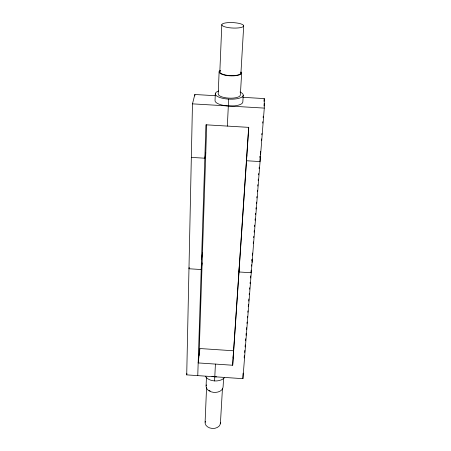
<?xml version="1.0" encoding="UTF-8"?>
<svg xmlns="http://www.w3.org/2000/svg" width="451" height="451" viewBox="0 0 451 451"><rect width="100%" height="100%" fill="white"/><g stroke="black" fill="none" stroke-linecap="round" stroke-linejoin="round"><path stroke-width="0.68" d="M260.452 154.732L260.486 151.327M242.717 97.315L264.258 98.583L264.28 108.099L242.909 378.671L186.72 374.877L192.47 103.854L194.849 94.501L215.646 95.725M194.815 95.9L194.849 94.501M252.092 262.403L252.177 259.122M251.348 270.098L251.275 272.759L238.996 271.97L239.357 265.335M197.763 375.621L205.921 124.809L248.766 127.368L232.693 365.242L198.175 362.925L199.923 348.533L233.522 350.777L232.693 365.242M199.06 355.636L206.721 124.69M244.222 357.355L244.273 356.053M242.909 378.671L243.117 373.095M215.313 93.594L215.048 100.359A13.919 4.741 2.9 0 0 228.341 105.974A13.919 4.741 2.9 0 0 242.83 101.994L243.247 95.234M206.09 385.898L206.457 377.03M219.124 71.692L218.211 93.763A11.089 3.687 2.9 0 0 228.804 98.132A11.089 3.687 2.9 0 0 240.344 95.065L241.651 73M205.098 422.249L206.569 387.33M219.834 71.737L221.813 24.658M224.384 377.842A10.892 7.34 2.9 0 1 214.586 380.932L215.426 364.087M227.327 126.088L228.674 99.119M246.787 155.257L246.511 160.748L260.052 161.571L260.114 156.063L260.001 157.455M220.421 423.303L222.461 388.412M240.941 72.961L243.698 25.899A10.965 2.717 2.9 0 0 227.507 22.68A10.965 2.717 2.9 0 0 227.045 27.37A10.965 2.717 2.9 0 0 243.698 25.899M223.606 378.192L223.082 387.054A8.518 5.874 2.9 0 1 213.329 392.319A8.518 5.874 2.9 0 1 206.327 384.895M233.111 357.914L248.681 127.193M264.038 101.379L264.258 98.583M244.228 357.964L244.391 355.907M244.662 352.479L244.825 350.421M245.096 346.988L245.254 344.93M245.581 340.815L245.739 338.757M246.015 335.313L246.178 333.216M246.455 329.72L246.618 327.623M246.945 323.429L247.058 322.031M247.385 317.837L247.498 316.439M247.825 312.244L247.937 310.846M248.264 306.652L248.433 304.555M248.704 301.059L248.873 298.962M249.2 294.768L249.313 293.37M249.64 289.176L249.753 287.777M250.079 283.583L250.192 282.185M250.519 277.991L250.688 275.894M250.959 272.398L251.128 270.301M251.455 266.107L251.562 264.743M251.889 260.639L251.996 259.269M252.318 255.148L252.481 253.056M253.253 243.286L253.361 241.894M253.693 237.705L253.8 236.307M254.127 232.124L254.24 230.726M254.567 226.537L254.68 225.145M255.063 220.257L255.17 218.865M255.503 214.676L255.61 213.284M255.942 209.095L256.05 207.697M256.382 203.514L256.489 202.116M256.822 197.933L256.929 196.535M257.312 191.652L257.425 190.254M257.752 186.066L257.865 184.673M258.192 180.485L258.305 179.092M258.632 174.903L258.739 173.505M259.128 168.623L259.235 167.225M261.354 140.312L261.462 138.936M261.783 134.804L261.896 133.428M262.707 123.1L262.815 121.731M263.136 117.626L263.243 116.262M264.049 105.996L264.269 103.262M202.138 262.95L201.214 269.54L188.975 268.757L189.195 267.437M186.72 374.877L186.917 373.496M201.552 259.173L202.476 252.673M205.791 152.771L204.833 158.211L191.331 157.393M192.47 103.854L264.28 108.099M220.376 422.322A7.678 5.637 2.9 0 1 212.28 428.45A7.678 5.637 2.9 0 1 205.312 421.279M210.155 390.994A7.977 5.508 2.9 0 1 209.061 390.357M216.531 376.799A10.937 7.317 2.9 0 1 211.953 376.326M214.586 380.932A10.892 7.34 2.9 0 1 205.442 376.562M240.039 92.01A13.998 4.651 2.9 0 1 238.776 98.335A13.998 4.651 2.9 0 1 219.575 97.416A13.998 4.651 2.9 0 1 218.667 90.984M240.659 72.109A10.576 3.23 2.9 0 1 229.954 75.599A10.576 3.23 2.9 0 1 220.342 70.931M241.347 72.092A11.286 3.445 2.9 0 1 228.95 75.751A11.286 3.445 2.9 0 1 220.432 70.322"/></g></svg>
